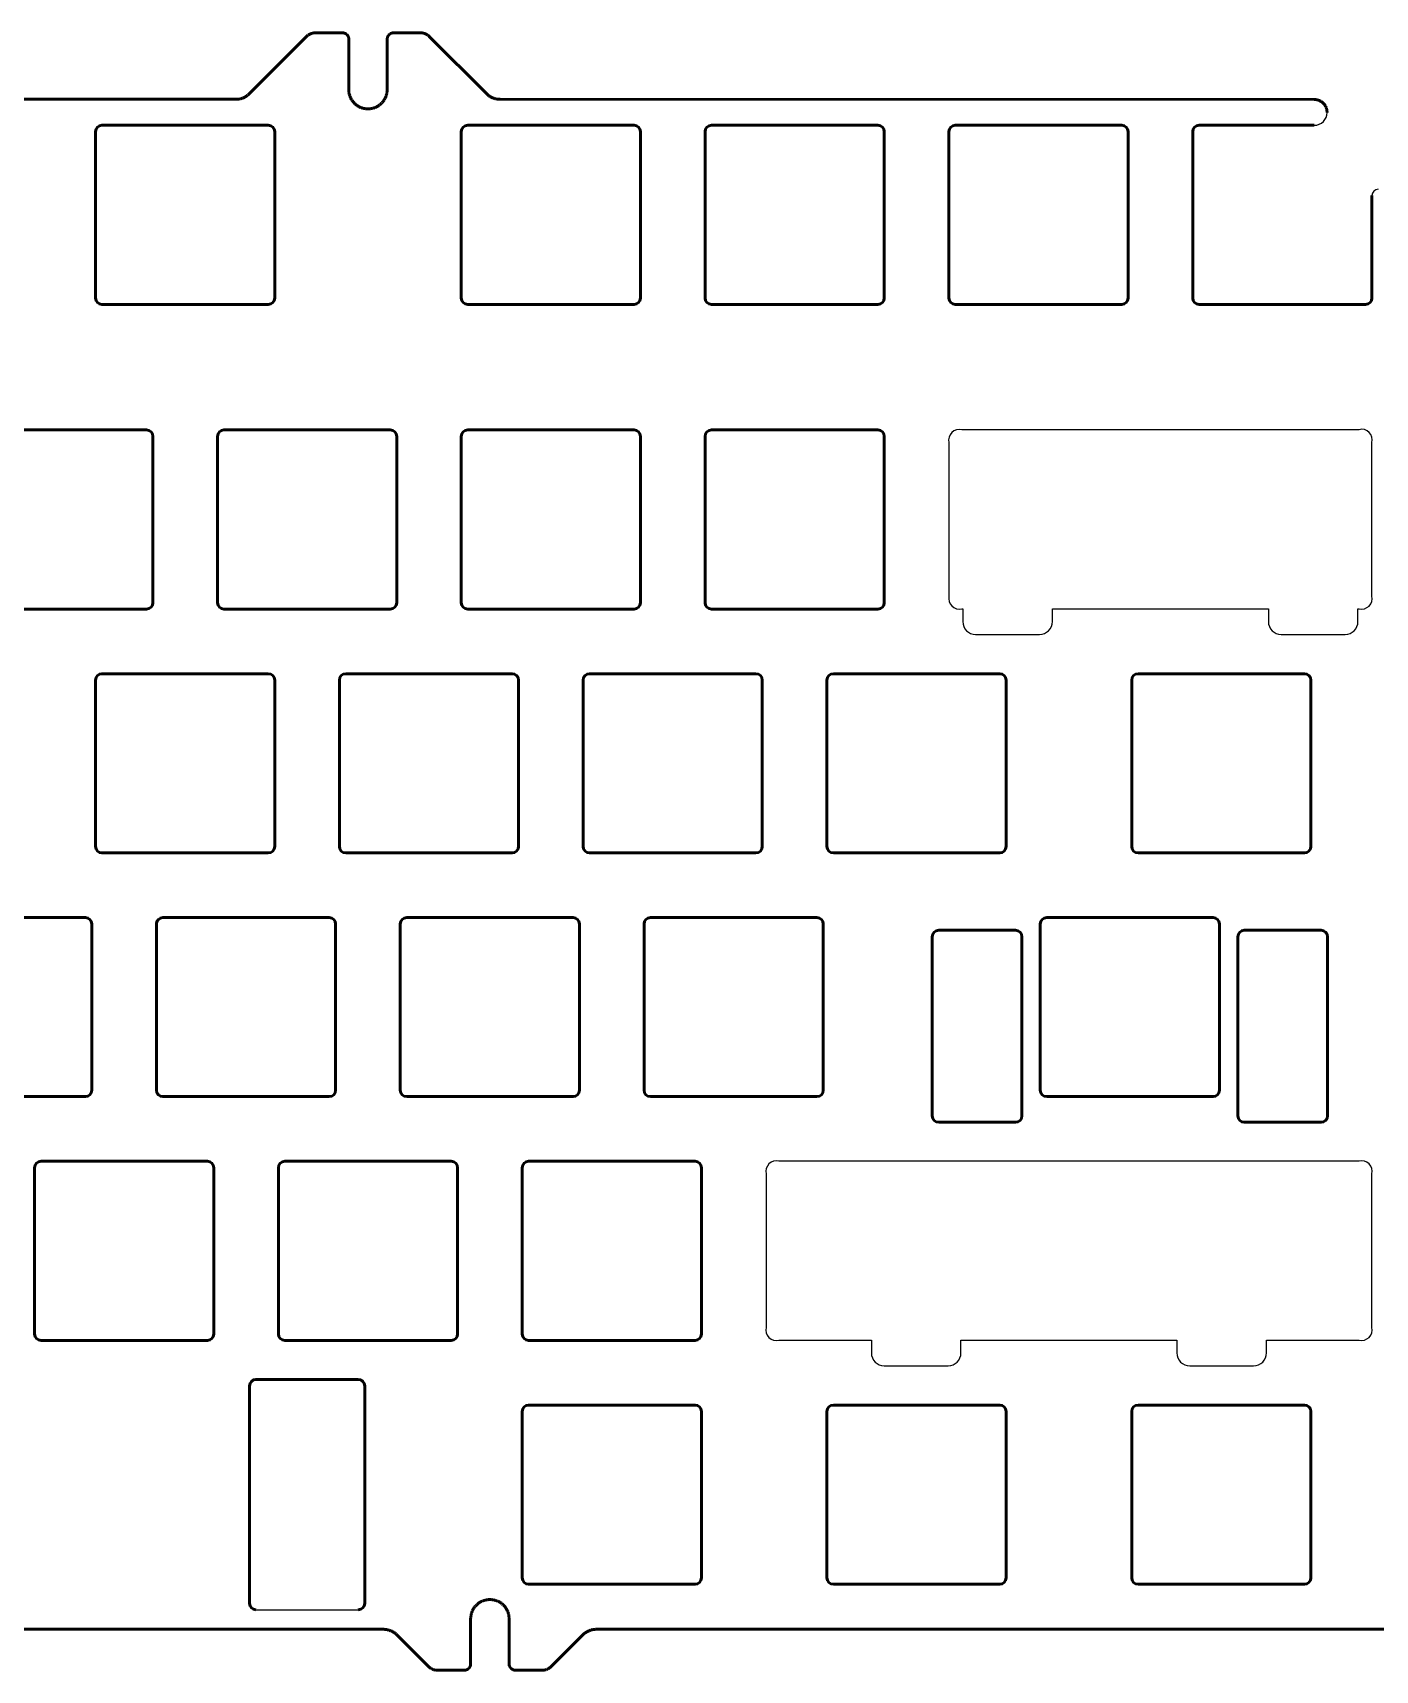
# Model space of a CAD drawing. Header units: millimetres. Extents: x 13 to 360, y 74 to 202.
# Drawn here: x 191.3 to 296.2, y 74.5 to 202.4 of the extents above; entities that cross this region are included whole.
import ezdxf

# ---------------------------------------------------------------- set-up
doc = ezdxf.new("R2010")
doc.units = ezdxf.units.MM
doc.header["$MEASUREMENT"] = 0
doc.layers.add('Visible', color=7, linetype='Continuous', lineweight=50)

msp = doc.modelspace()

# ---------------------------------------------------------------- linework, layer by layer
at = {"linetype": 'Continuous'}
for p, q in [((292.43, 196.22), (292.43, 196.22)), ((208.73, 79.21), (216.73, 79.21))]:
    msp.add_line(p, q, dxfattribs=at)
msp.add_lwpolyline([(269.96, 155.43, 0.414214), (270.96, 156.43), (270.96, 157.42), (270.96, 157.43), (287.84, 157.43), (287.84, 156.43, 0.414214), (288.84, 155.43), (293.84, 155.43, 0.414214), (294.84, 156.43), (294.84, 157.43), (294.93, 157.43, 0.554083), (295.93, 158.43), (295.93, 170.43, 0.583919), (294.93, 171.43), (263.88, 171.43, 0.554641), (262.88, 170.43), (262.88, 158.43, 0.550243), (263.88, 157.43), (263.96, 157.43), (263.96, 156.43, 0.414214), (264.96, 155.43)], format="xyb", close=True)
msp.add_lwpolyline([(280.69, 100.28), (280.69, 100.27), (280.69, 99.28, 0.414214), (281.69, 98.28), (286.69, 98.28, 0.414214), (287.69, 99.28), (287.69, 100.28), (294.93, 100.28, 0.554986), (295.93, 101.28), (295.93, 113.28, 0.554214), (294.93, 114.28), (249.59, 114.28, 0.539492), (248.59, 113.28), (248.59, 101.28, 0.555461), (249.59, 100.28), (256.82, 100.28), (256.82, 99.28, 0.414214), (257.82, 98.28), (262.82, 98.28, 0.414214), (263.82, 99.28), (263.82, 100.28), (280.69, 100.28)], format="xyb")
for centre, radius, start, end in [((291.43, 196.22), 1, 270, 0), ((296.43, 189.72), 0.5, 90, 180)]:
    msp.add_arc(centre, radius, start, end, dxfattribs=at)
at = {"layer": 'Visible', "extrusion": (-1e-16, -1, 0)}
for p, q in [((212.74, 202.2), (212.72, 202.18)), ((212.77, 202.23), (212.74, 202.2)), ((212.8, 202.25), (212.77, 202.23)), ((212.83, 202.27), (212.8, 202.25)), ((212.85, 202.29), (212.83, 202.27)), ((212.88, 202.3), (212.85, 202.29)), ((212.91, 202.32), (212.88, 202.3)), ((212.94, 202.34), (212.91, 202.32)), ((212.97, 202.35), (212.94, 202.34)), ((213, 202.37), (212.97, 202.35)), ((213.04, 202.38), (213, 202.37)), ((213.07, 202.39), (213.04, 202.38)), ((213.1, 202.4), (213.07, 202.39)), ((213.13, 202.41), (213.1, 202.4)), ((213.17, 202.42), (213.13, 202.41)), ((213.2, 202.43), (213.17, 202.42)), ((213.23, 202.44), (213.2, 202.43)), ((213.27, 202.44), (213.23, 202.44)), ((213.3, 202.44), (213.27, 202.44)), ((213.33, 202.45), (213.3, 202.44)), ((213.37, 202.45), (213.33, 202.45)), ((213.4, 202.45), (213.37, 202.45)), ((215.49, 202.45), (213.4, 202.45)), ((215.5, 202.45), (215.49, 202.45)), ((215.51, 202.45), (215.5, 202.45)), ((215.52, 202.45), (215.51, 202.45)), ((215.54, 202.45), (215.52, 202.45)), ((215.55, 202.45), (215.54, 202.45)), ((215.56, 202.44), (215.55, 202.45)), ((215.57, 202.44), (215.56, 202.44)), ((215.59, 202.44), (215.57, 202.44)), ((215.6, 202.44), (215.59, 202.44)), ((215.61, 202.43), (215.6, 202.44)), ((215.62, 202.43), (215.61, 202.43)), ((215.63, 202.43), (215.62, 202.43)), ((215.64, 202.42), (215.63, 202.43)), ((215.66, 202.42), (215.64, 202.42)), ((215.67, 202.42), (215.66, 202.42)), ((215.68, 202.41), (215.67, 202.42)), ((215.69, 202.41), (215.68, 202.41)), ((215.7, 202.4), (215.69, 202.41)), ((215.71, 202.4), (215.7, 202.4)), ((215.72, 202.39), (215.71, 202.4)), ((215.73, 202.38), (215.72, 202.39)), ((215.74, 202.38), (215.73, 202.38)), ((215.76, 202.37), (215.74, 202.38)), ((215.77, 202.37), (215.76, 202.37)), ((215.78, 202.36), (215.77, 202.37)), ((215.79, 202.35), (215.78, 202.36)), ((215.8, 202.34), (215.79, 202.35)), ((215.81, 202.34), (215.8, 202.34)), ((215.81, 202.33), (215.81, 202.34)), ((215.82, 202.32), (215.81, 202.33)), ((215.83, 202.31), (215.82, 202.32)), ((215.84, 202.3), (215.83, 202.31)), ((215.85, 202.29), (215.84, 202.3)), ((215.86, 202.29), (215.85, 202.29)), ((215.87, 202.28), (215.86, 202.29)), ((215.87, 202.27), (215.87, 202.28)), ((215.88, 202.26), (215.87, 202.27)), ((215.89, 202.25), (215.88, 202.26)), ((215.9, 202.24), (215.89, 202.25)), ((215.9, 202.23), (215.9, 202.24)), ((215.91, 202.22), (215.9, 202.23)), ((215.92, 202.21), (215.91, 202.22)), ((215.92, 202.2), (215.92, 202.21)), ((215.93, 202.19), (215.92, 202.2)), ((215.93, 202.17), (215.93, 202.19)), ((219.05, 202.19), (219.04, 202.17)), ((219.06, 202.21), (219.05, 202.2)), ((219.05, 202.2), (219.05, 202.19)), ((219.07, 202.22), (219.06, 202.21)), ((219.08, 202.24), (219.07, 202.23)), ((219.07, 202.23), (219.07, 202.22)), ((219.09, 202.25), (219.08, 202.24)), ((219.1, 202.27), (219.09, 202.26)), ((219.09, 202.26), (219.09, 202.25)), ((219.11, 202.28), (219.1, 202.27)), ((219.12, 202.29), (219.11, 202.28)), ((219.13, 202.29), (219.12, 202.29)), ((219.14, 202.31), (219.13, 202.3)), ((219.13, 202.3), (219.13, 202.29)), ((219.15, 202.32), (219.14, 202.31)), ((219.16, 202.33), (219.15, 202.32)), ((219.17, 202.34), (219.16, 202.33)), ((219.18, 202.34), (219.17, 202.34)), ((219.19, 202.35), (219.18, 202.34)), ((219.2, 202.36), (219.19, 202.35)), ((219.21, 202.37), (219.2, 202.36)), ((219.22, 202.37), (219.21, 202.37)), ((219.23, 202.38), (219.22, 202.37)), ((219.24, 202.38), (219.23, 202.38)), ((219.25, 202.39), (219.24, 202.38)), ((219.26, 202.4), (219.25, 202.39)), ((219.27, 202.4), (219.26, 202.4)), ((219.29, 202.41), (219.27, 202.4)), ((219.3, 202.41), (219.29, 202.41)), ((219.31, 202.42), (219.3, 202.41)), ((219.32, 202.42), (219.31, 202.42)), ((219.33, 202.42), (219.32, 202.42)), ((219.34, 202.43), (219.33, 202.42)), ((219.35, 202.43), (219.34, 202.43)), ((219.37, 202.43), (219.35, 202.43)), ((219.38, 202.44), (219.37, 202.43)), ((219.39, 202.44), (219.38, 202.44)), ((219.4, 202.44), (219.39, 202.44)), ((219.41, 202.44), (219.4, 202.44)), ((219.43, 202.45), (219.41, 202.44)), ((219.44, 202.45), (219.43, 202.45)), ((219.45, 202.45), (219.44, 202.45)), ((219.46, 202.45), (219.45, 202.45)), ((219.48, 202.45), (219.46, 202.45)), ((219.49, 202.45), (219.48, 202.45)), ((221.57, 202.45), (219.49, 202.45)), ((221.61, 202.45), (221.57, 202.45)), ((221.64, 202.45), (221.61, 202.45)), ((221.68, 202.44), (221.64, 202.45)), ((221.71, 202.44), (221.68, 202.44)), ((221.74, 202.44), (221.71, 202.44)), ((221.78, 202.43), (221.74, 202.44)), ((221.81, 202.42), (221.78, 202.43)), ((221.84, 202.41), (221.81, 202.42)), ((221.88, 202.4), (221.84, 202.41)), ((221.91, 202.39), (221.88, 202.4)), ((221.94, 202.38), (221.91, 202.39)), ((221.97, 202.37), (221.94, 202.38)), ((222, 202.35), (221.97, 202.37)), ((222.03, 202.34), (222, 202.35)), ((222.06, 202.32), (222.03, 202.34)), ((222.09, 202.3), (222.06, 202.32)), ((222.12, 202.29), (222.09, 202.3)), ((222.15, 202.27), (222.12, 202.29)), ((222.18, 202.25), (222.15, 202.27)), ((222.2, 202.23), (222.18, 202.25)), ((222.23, 202.2), (222.2, 202.23)), ((222.26, 202.18), (222.23, 202.2)), ((212.69, 202.16), (208.23, 197.69)), ((212.72, 202.18), (212.69, 202.16)), ((215.94, 202.16), (215.93, 202.17)), ((215.94, 202.15), (215.94, 202.16)), ((215.95, 202.14), (215.94, 202.15)), ((215.95, 202.13), (215.95, 202.14)), ((215.96, 202.12), (215.95, 202.13)), ((215.96, 202.11), (215.96, 202.12)), ((215.97, 202.09), (215.96, 202.11)), ((215.97, 202.08), (215.97, 202.09)), ((215.97, 202.07), (215.97, 202.08)), ((215.98, 202.06), (215.97, 202.07)), ((215.98, 202.05), (215.98, 202.06)), ((215.98, 202.04), (215.98, 202.05)), ((215.98, 202.02), (215.98, 202.04)), ((215.98, 202.01), (215.98, 202.02)), ((215.99, 202), (215.98, 202.01)), ((215.99, 201.99), (215.99, 202)), ((215.99, 201.97), (215.99, 201.99)), ((215.99, 201.96), (215.99, 201.97)), ((215.99, 201.95), (215.99, 201.96)), ((215.99, 198), (215.99, 201.95)), ((219, 202.04), (218.99, 202.02)), ((218.99, 202.02), (218.99, 202.01)), ((218.99, 202.01), (218.99, 202)), ((218.99, 202), (218.99, 201.99)), ((218.99, 201.99), (218.99, 201.97)), ((218.99, 201.97), (218.99, 201.96)), ((218.99, 201.96), (218.99, 201.95)), ((218.99, 201.95), (218.99, 198)), ((219.01, 202.08), (219, 202.07)), ((219, 202.07), (219, 202.06)), ((219, 202.06), (219, 202.05)), ((219, 202.05), (219, 202.04)), ((219.02, 202.12), (219.01, 202.11)), ((219.01, 202.11), (219.01, 202.09)), ((219.01, 202.09), (219.01, 202.08)), ((219.03, 202.14), (219.02, 202.13)), ((219.02, 202.13), (219.02, 202.12)), ((219.04, 202.16), (219.03, 202.15)), ((219.03, 202.15), (219.03, 202.14)), ((219.04, 202.17), (219.04, 202.16)), ((222.28, 202.16), (222.26, 202.18)), ((226.75, 197.69), (222.28, 202.16)), ((207.17, 197.25), (142.08, 197.25)), ((207.22, 197.25), (207.17, 197.25)), ((207.27, 197.25), (207.22, 197.25)), ((207.32, 197.26), (207.27, 197.25)), ((207.37, 197.26), (207.32, 197.26)), ((207.42, 197.27), (207.37, 197.26)), ((207.47, 197.28), (207.42, 197.27)), ((207.52, 197.29), (207.47, 197.28)), ((207.57, 197.31), (207.52, 197.29)), ((207.62, 197.32), (207.57, 197.31)), ((207.67, 197.34), (207.62, 197.32)), ((207.72, 197.35), (207.67, 197.34)), ((207.76, 197.37), (207.72, 197.35)), ((207.81, 197.4), (207.76, 197.37)), ((207.86, 197.42), (207.81, 197.4)), ((207.9, 197.44), (207.86, 197.42)), ((207.95, 197.47), (207.9, 197.44)), ((207.99, 197.5), (207.95, 197.47)), ((208.03, 197.52), (207.99, 197.5)), ((208.07, 197.55), (208.03, 197.52)), ((208.11, 197.59), (208.07, 197.55)), ((208.15, 197.62), (208.11, 197.59)), ((208.19, 197.65), (208.15, 197.62)), ((208.23, 197.69), (208.19, 197.65)), ((215.99, 197.95), (215.99, 198)), ((215.99, 197.9), (215.99, 197.95)), ((216, 197.84), (215.99, 197.9)), ((216, 197.79), (216, 197.84)), ((216.01, 197.74), (216, 197.79)), ((216.02, 197.69), (216.01, 197.74)), ((216.03, 197.64), (216.02, 197.69)), ((216.04, 197.59), (216.03, 197.64)), ((216.06, 197.54), (216.04, 197.59)), ((216.08, 197.49), (216.06, 197.54)), ((216.09, 197.44), (216.08, 197.49)), ((216.11, 197.4), (216.09, 197.44)), ((216.14, 197.35), (216.11, 197.4)), ((216.16, 197.3), (216.14, 197.35)), ((216.18, 197.26), (216.16, 197.3)), ((216.21, 197.21), (216.18, 197.26)), ((216.24, 197.17), (216.21, 197.21)), ((216.27, 197.13), (216.24, 197.17)), ((216.3, 197.08), (216.27, 197.13)), ((216.33, 197.04), (216.3, 197.08)), ((218.68, 197.08), (218.64, 197.04)), ((218.71, 197.13), (218.68, 197.08)), ((218.74, 197.17), (218.71, 197.13)), ((218.76, 197.21), (218.74, 197.17)), ((218.79, 197.26), (218.76, 197.21)), ((218.82, 197.3), (218.79, 197.26)), ((218.84, 197.35), (218.82, 197.3)), ((218.86, 197.4), (218.84, 197.35)), ((218.88, 197.44), (218.86, 197.4)), ((218.9, 197.49), (218.88, 197.44)), ((218.92, 197.54), (218.9, 197.49)), ((218.93, 197.59), (218.92, 197.54)), ((218.94, 197.64), (218.93, 197.59)), ((218.96, 197.69), (218.94, 197.64)), ((218.97, 197.74), (218.96, 197.69)), ((218.98, 197.84), (218.97, 197.79)), ((218.97, 197.79), (218.97, 197.74)), ((218.99, 197.95), (218.98, 197.9)), ((218.98, 197.9), (218.98, 197.84)), ((218.99, 198), (218.99, 197.95)), ((226.79, 197.65), (226.75, 197.69)), ((226.82, 197.62), (226.79, 197.65)), ((226.86, 197.59), (226.82, 197.62)), ((226.9, 197.55), (226.86, 197.59)), ((226.94, 197.52), (226.9, 197.55)), ((226.99, 197.5), (226.94, 197.52)), ((227.03, 197.47), (226.99, 197.5)), ((227.07, 197.44), (227.03, 197.47)), ((227.12, 197.42), (227.07, 197.44)), ((227.16, 197.4), (227.12, 197.42)), ((227.21, 197.37), (227.16, 197.4)), ((227.26, 197.35), (227.21, 197.37)), ((227.31, 197.34), (227.26, 197.35)), ((227.36, 197.32), (227.31, 197.34)), ((227.4, 197.31), (227.36, 197.32)), ((227.45, 197.29), (227.4, 197.31)), ((227.5, 197.28), (227.45, 197.29)), ((227.55, 197.27), (227.5, 197.28)), ((227.6, 197.26), (227.55, 197.27)), ((227.66, 197.26), (227.6, 197.26)), ((227.71, 197.25), (227.66, 197.26)), ((227.76, 197.25), (227.71, 197.25)), ((227.81, 197.25), (227.76, 197.25)), ((291.43, 197.24), (227.81, 197.25)), ((291.46, 197.24), (291.43, 197.24)), ((291.5, 197.23), (291.46, 197.24)), ((291.53, 197.23), (291.5, 197.23)), ((291.57, 197.23), (291.53, 197.23)), ((291.6, 197.22), (291.57, 197.23)), ((291.64, 197.21), (291.6, 197.22)), ((291.67, 197.2), (291.64, 197.21)), ((291.71, 197.19), (291.67, 197.2)), ((291.74, 197.18), (291.71, 197.19)), ((291.77, 197.17), (291.74, 197.18)), ((291.8, 197.16), (291.77, 197.17)), ((291.84, 197.15), (291.8, 197.16)), ((291.87, 197.13), (291.84, 197.15)), ((291.9, 197.11), (291.87, 197.13)), ((291.93, 197.1), (291.9, 197.11)), ((291.96, 197.08), (291.93, 197.1)), ((291.99, 197.06), (291.96, 197.08)), ((216.37, 197), (216.33, 197.04)), ((216.4, 196.97), (216.37, 197)), ((216.44, 196.93), (216.4, 196.97)), ((216.47, 196.89), (216.44, 196.93)), ((216.51, 196.86), (216.47, 196.89)), ((216.55, 196.83), (216.51, 196.86)), ((216.59, 196.8), (216.55, 196.83)), ((216.64, 196.77), (216.59, 196.8)), ((216.68, 196.74), (216.64, 196.77)), ((216.72, 196.71), (216.68, 196.74)), ((216.77, 196.68), (216.72, 196.71)), ((216.81, 196.66), (216.77, 196.68)), ((216.86, 196.64), (216.81, 196.66)), ((216.91, 196.62), (216.86, 196.64)), ((216.96, 196.6), (216.91, 196.62)), ((217, 196.58), (216.96, 196.6)), ((217.05, 196.56), (217, 196.58)), ((217.1, 196.55), (217.05, 196.56)), ((217.15, 196.54), (217.1, 196.55)), ((217.2, 196.53), (217.15, 196.54)), ((217.26, 196.52), (217.2, 196.53)), ((217.31, 196.51), (217.26, 196.52)), ((217.36, 196.51), (217.31, 196.51)), ((217.41, 196.5), (217.36, 196.51)), ((217.46, 196.5), (217.41, 196.5)), ((217.51, 196.5), (217.46, 196.5)), ((217.57, 196.5), (217.51, 196.5)), ((217.62, 196.51), (217.57, 196.5)), ((217.67, 196.51), (217.62, 196.51)), ((217.72, 196.52), (217.67, 196.51)), ((217.77, 196.53), (217.72, 196.52)), ((217.82, 196.54), (217.77, 196.53)), ((217.87, 196.55), (217.82, 196.54)), ((217.92, 196.56), (217.87, 196.55)), ((217.97, 196.58), (217.92, 196.56)), ((218.02, 196.6), (217.97, 196.58)), ((218.07, 196.62), (218.02, 196.6)), ((218.12, 196.64), (218.07, 196.62)), ((218.16, 196.66), (218.12, 196.64)), ((218.21, 196.68), (218.16, 196.66)), ((218.25, 196.71), (218.21, 196.68)), ((218.3, 196.74), (218.25, 196.71)), ((218.34, 196.77), (218.3, 196.74)), ((218.38, 196.8), (218.34, 196.77)), ((218.42, 196.83), (218.38, 196.8)), ((218.46, 196.86), (218.42, 196.83)), ((218.5, 196.89), (218.46, 196.86)), ((218.54, 196.93), (218.5, 196.89)), ((218.58, 196.97), (218.54, 196.93)), ((218.61, 197), (218.58, 196.97)), ((218.64, 197.04), (218.61, 197)), ((292.02, 197.04), (291.99, 197.06)), ((292.05, 197.02), (292.02, 197.04)), ((292.07, 197), (292.05, 197.02)), ((292.1, 196.97), (292.07, 197)), ((292.12, 196.95), (292.1, 196.97)), ((292.15, 196.92), (292.12, 196.95)), ((292.17, 196.9), (292.15, 196.92)), ((292.2, 196.87), (292.17, 196.9)), ((292.22, 196.84), (292.2, 196.87)), ((292.24, 196.82), (292.22, 196.84)), ((292.26, 196.79), (292.24, 196.82)), ((292.28, 196.76), (292.26, 196.79)), ((292.3, 196.73), (292.28, 196.76)), ((292.31, 196.7), (292.3, 196.73)), ((292.33, 196.67), (292.31, 196.7)), ((292.34, 196.63), (292.33, 196.67)), ((292.36, 196.6), (292.34, 196.63)), ((292.37, 196.57), (292.36, 196.6)), ((292.38, 196.54), (292.37, 196.57)), ((292.39, 196.5), (292.38, 196.54)), ((292.4, 196.47), (292.39, 196.5)), ((292.41, 196.43), (292.4, 196.47)), ((292.41, 196.4), (292.41, 196.43)), ((292.42, 196.36), (292.41, 196.4)), ((292.42, 196.33), (292.42, 196.36)), ((292.43, 196.29), (292.42, 196.33)), ((292.43, 196.26), (292.43, 196.29)), ((292.43, 196.22), (292.43, 196.26)), ((196.2, 181.72), (196.2, 194.72)), ((196.7, 195.22), (209.7, 195.22)), ((210.2, 194.72), (210.2, 181.72)), ((224.78, 181.72), (224.78, 194.72)), ((225.28, 195.22), (238.28, 195.22)), ((238.78, 194.72), (238.78, 181.72)), ((243.83, 181.72), (243.83, 194.72)), ((244.33, 195.22), (257.33, 195.22)), ((257.83, 194.72), (257.83, 181.72)), ((262.88, 181.72), (262.88, 194.72)), ((263.38, 195.22), (276.38, 195.22)), ((276.88, 194.72), (276.88, 181.72)), ((281.93, 181.72), (281.93, 194.72)), ((282.43, 195.22), (291.43, 195.22)), ((295.93, 189.72), (295.93, 181.72)), ((209.7, 181.22), (196.7, 181.22)), ((238.28, 181.22), (225.28, 181.22)), ((257.33, 181.22), (244.33, 181.22)), ((276.38, 181.22), (263.38, 181.22)), ((295.43, 181.22), (282.43, 181.22)), ((187.18, 171.41), (200.18, 171.41)), ((200.68, 170.91), (200.68, 157.91)), ((205.73, 157.91), (205.73, 170.91)), ((206.23, 171.41), (219.23, 171.41)), ((219.73, 170.91), (219.73, 157.91)), ((224.78, 157.91), (224.78, 170.91)), ((225.28, 171.41), (238.28, 171.41)), ((238.78, 170.91), (238.78, 157.91)), ((243.83, 157.91), (243.83, 170.91)), ((244.33, 171.41), (257.33, 171.41)), ((257.83, 170.91), (257.83, 157.91)), ((200.18, 157.41), (187.18, 157.41)), ((219.23, 157.41), (206.23, 157.41)), ((238.28, 157.41), (225.28, 157.41)), ((257.33, 157.41), (244.33, 157.41)), ((196.7, 152.36), (209.7, 152.36)), ((215.75, 152.36), (228.75, 152.36)), ((234.8, 152.36), (247.8, 152.36)), ((253.85, 152.36), (266.85, 152.36)), ((277.66, 152.36), (290.66, 152.36)), ((196.2, 138.86), (196.2, 151.86)), ((210.2, 151.86), (210.2, 138.86)), ((215.25, 138.86), (215.25, 151.86)), ((229.25, 151.86), (229.25, 138.86)), ((234.3, 138.86), (234.3, 151.86)), ((248.3, 151.86), (248.3, 138.86)), ((253.35, 138.86), (253.35, 151.86)), ((267.35, 151.86), (267.35, 138.86)), ((277.16, 138.86), (277.16, 151.86)), ((291.16, 151.86), (291.16, 138.86)), ((209.7, 138.36), (196.7, 138.36)), ((228.75, 138.36), (215.75, 138.36)), ((247.8, 138.36), (234.8, 138.36)), ((266.85, 138.36), (253.85, 138.36)), ((290.66, 138.36), (277.66, 138.36)), ((182.41, 133.31), (195.41, 133.31)), ((201.46, 133.31), (214.46, 133.31)), ((220.51, 133.31), (233.51, 133.31)), ((239.56, 133.31), (252.56, 133.31)), ((270.52, 133.31), (283.52, 133.31)), ((195.91, 132.81), (195.91, 119.81)), ((200.96, 119.81), (200.96, 132.81)), ((214.96, 132.81), (214.96, 119.81)), ((220.01, 119.81), (220.01, 132.81)), ((234.01, 132.81), (234.01, 119.81)), ((239.06, 119.81), (239.06, 132.81)), ((253.06, 132.81), (253.06, 119.81)), ((261.58, 117.81), (261.58, 131.81)), ((262.08, 132.31), (268.08, 132.31)), ((268.58, 131.81), (268.58, 117.81)), ((270.02, 119.81), (270.02, 132.81)), ((284.02, 132.81), (284.02, 119.81)), ((285.46, 117.81), (285.46, 131.81)), ((285.96, 132.31), (291.96, 132.31)), ((292.46, 131.81), (292.46, 117.81)), ((195.41, 119.31), (182.41, 119.31)), ((214.46, 119.31), (201.46, 119.31)), ((233.51, 119.31), (220.51, 119.31)), ((252.56, 119.31), (239.56, 119.31)), ((283.52, 119.31), (270.52, 119.31)), ((268.08, 117.31), (262.08, 117.31)), ((291.96, 117.31), (285.96, 117.31)), ((191.94, 114.26), (204.94, 114.26)), ((210.99, 114.26), (223.99, 114.26)), ((230.04, 114.26), (243.04, 114.26)), ((191.44, 100.76), (191.44, 113.76)), ((205.44, 113.76), (205.44, 100.76)), ((210.49, 100.76), (210.49, 113.76)), ((224.49, 113.76), (224.49, 100.76)), ((229.54, 100.76), (229.54, 113.76)), ((243.54, 113.76), (243.54, 100.76)), ((204.94, 100.26), (191.94, 100.26)), ((223.99, 100.26), (210.99, 100.26)), ((243.04, 100.26), (230.04, 100.26)), ((208.23, 79.71), (208.23, 96.71)), ((208.73, 97.21), (216.73, 97.21)), ((217.23, 96.71), (217.23, 79.71)), ((229.54, 81.71), (229.54, 94.71)), ((230.04, 95.21), (243.04, 95.21)), ((243.54, 94.71), (243.54, 81.71)), ((253.35, 81.71), (253.35, 94.71)), ((253.85, 95.21), (266.85, 95.21)), ((267.35, 94.71), (267.35, 81.71)), ((277.16, 81.71), (277.16, 94.71)), ((277.66, 95.21), (290.66, 95.21)), ((291.16, 94.71), (291.16, 81.71)), ((243.04, 81.21), (230.04, 81.21)), ((266.85, 81.21), (253.85, 81.21)), ((290.66, 81.21), (277.66, 81.21)), ((225.74, 79.3), (225.76, 79.34)), ((225.76, 79.34), (225.79, 79.39)), ((225.79, 79.39), (225.82, 79.43)), ((225.82, 79.43), (225.86, 79.47)), ((225.86, 79.47), (225.89, 79.51)), ((225.89, 79.51), (225.93, 79.55)), ((225.93, 79.55), (225.96, 79.58)), ((225.96, 79.58), (226, 79.62)), ((226, 79.62), (226.04, 79.65)), ((226.04, 79.65), (226.08, 79.68)), ((226.08, 79.68), (226.12, 79.72)), ((226.12, 79.72), (226.16, 79.75)), ((226.16, 79.75), (226.2, 79.78)), ((226.2, 79.78), (226.25, 79.8)), ((226.25, 79.8), (226.29, 79.83)), ((226.29, 79.83), (226.34, 79.85)), ((226.34, 79.85), (226.39, 79.87)), ((226.39, 79.87), (226.43, 79.9)), ((226.43, 79.9), (226.48, 79.91)), ((226.48, 79.91), (226.53, 79.93)), ((226.53, 79.93), (226.58, 79.95)), ((226.58, 79.95), (226.63, 79.96)), ((226.63, 79.96), (226.68, 79.97)), ((226.68, 79.97), (226.73, 79.99)), ((226.73, 79.99), (226.78, 79.99)), ((226.78, 79.99), (226.83, 80)), ((226.83, 80), (226.88, 80.01)), ((226.88, 80.01), (226.94, 80.01)), ((226.94, 80.01), (226.99, 80.01)), ((226.99, 80.01), (227.04, 80.01)), ((227.04, 80.01), (227.09, 80.01)), ((227.09, 80.01), (227.14, 80.01)), ((227.14, 80.01), (227.19, 80)), ((227.19, 80), (227.25, 79.99)), ((227.25, 79.99), (227.3, 79.99)), ((227.3, 79.99), (227.35, 79.97)), ((227.35, 79.97), (227.4, 79.96)), ((227.4, 79.96), (227.45, 79.95)), ((227.45, 79.95), (227.5, 79.93)), ((227.5, 79.93), (227.54, 79.91)), ((227.54, 79.91), (227.59, 79.9)), ((227.59, 79.9), (227.64, 79.87)), ((227.64, 79.87), (227.69, 79.85)), ((227.69, 79.85), (227.73, 79.83)), ((227.73, 79.83), (227.78, 79.8)), ((227.78, 79.8), (227.82, 79.78)), ((227.82, 79.78), (227.87, 79.75)), ((227.87, 79.75), (227.91, 79.72)), ((227.91, 79.72), (227.95, 79.68)), ((227.95, 79.68), (227.99, 79.65)), ((227.99, 79.65), (228.03, 79.62)), ((228.03, 79.62), (228.06, 79.58)), ((228.06, 79.58), (228.1, 79.55)), ((228.1, 79.55), (228.14, 79.51)), ((228.14, 79.51), (228.17, 79.47)), ((228.17, 79.47), (228.2, 79.43)), ((228.2, 79.43), (228.23, 79.39)), ((228.23, 79.39), (228.26, 79.34)), ((228.26, 79.34), (228.29, 79.3)), ((225.51, 78.56), (225.52, 78.62)), ((225.51, 78.51), (225.51, 78.56)), ((225.51, 74.99), (225.51, 78.51)), ((225.52, 78.67), (225.53, 78.72)), ((225.52, 78.62), (225.52, 78.67)), ((225.53, 78.72), (225.54, 78.77)), ((225.54, 78.82), (225.56, 78.87)), ((225.54, 78.77), (225.54, 78.82)), ((225.56, 78.87), (225.57, 78.92)), ((225.57, 78.92), (225.58, 78.97)), ((225.58, 78.97), (225.6, 79.02)), ((225.6, 79.02), (225.62, 79.07)), ((225.62, 79.07), (225.64, 79.12)), ((225.64, 79.12), (225.66, 79.16)), ((225.66, 79.16), (225.68, 79.21)), ((225.68, 79.21), (225.71, 79.25)), ((225.71, 79.25), (225.74, 79.3)), ((228.29, 79.3), (228.32, 79.25)), ((228.32, 79.25), (228.34, 79.21)), ((228.34, 79.21), (228.36, 79.16)), ((228.36, 79.16), (228.39, 79.12)), ((228.39, 79.12), (228.41, 79.07)), ((228.41, 79.07), (228.42, 79.02)), ((228.42, 79.02), (228.44, 78.97)), ((228.44, 78.97), (228.46, 78.92)), ((228.46, 78.92), (228.47, 78.87)), ((228.47, 78.87), (228.48, 78.82)), ((228.48, 78.82), (228.49, 78.77)), ((228.49, 78.77), (228.5, 78.72)), ((228.5, 78.72), (228.5, 78.67)), ((228.5, 78.67), (228.51, 78.62)), ((228.51, 78.62), (228.51, 78.56)), ((228.51, 78.56), (228.51, 78.51)), ((228.51, 78.51), (228.51, 74.99)), ((68.65, 77.69), (218.69, 77.69)), ((218.69, 77.69), (218.74, 77.69)), ((218.74, 77.69), (218.79, 77.68)), ((218.79, 77.68), (218.84, 77.68)), ((218.84, 77.68), (218.9, 77.67)), ((218.9, 77.67), (218.95, 77.67)), ((218.95, 77.67), (219, 77.66)), ((219, 77.66), (219.05, 77.64)), ((219.05, 77.64), (219.1, 77.63)), ((219.1, 77.63), (219.15, 77.62)), ((219.15, 77.62), (219.19, 77.6)), ((219.19, 77.6), (219.24, 77.58)), ((219.24, 77.58), (219.29, 77.56)), ((219.29, 77.56), (219.34, 77.54)), ((219.34, 77.54), (219.38, 77.52)), ((219.38, 77.52), (219.43, 77.49)), ((219.43, 77.49), (219.47, 77.47)), ((219.47, 77.47), (219.51, 77.44)), ((219.51, 77.44), (219.56, 77.41)), ((219.56, 77.41), (219.6, 77.38)), ((219.6, 77.38), (219.64, 77.35)), ((219.64, 77.35), (219.68, 77.32)), ((219.68, 77.32), (219.72, 77.28)), ((219.72, 77.28), (219.75, 77.25)), ((219.75, 77.25), (222.22, 74.78)), ((231.81, 74.78), (234.27, 77.25)), ((234.27, 77.25), (234.31, 77.28)), ((234.31, 77.28), (234.35, 77.32)), ((234.35, 77.32), (234.39, 77.35)), ((234.39, 77.35), (234.43, 77.38)), ((234.43, 77.38), (234.47, 77.41)), ((234.47, 77.41), (234.51, 77.44)), ((234.51, 77.44), (234.55, 77.47)), ((234.55, 77.47), (234.6, 77.49)), ((234.6, 77.49), (234.64, 77.52)), ((234.64, 77.52), (234.69, 77.54)), ((234.69, 77.54), (234.74, 77.56)), ((234.74, 77.56), (234.78, 77.58)), ((234.78, 77.58), (234.83, 77.6)), ((234.83, 77.6), (234.88, 77.62)), ((234.88, 77.62), (234.93, 77.63)), ((234.93, 77.63), (234.98, 77.64)), ((234.98, 77.64), (235.03, 77.66)), ((235.03, 77.66), (235.08, 77.67)), ((235.08, 77.67), (235.13, 77.67)), ((235.13, 77.67), (235.18, 77.68)), ((235.18, 77.68), (235.23, 77.68)), ((235.23, 77.68), (235.28, 77.69)), ((235.28, 77.69), (235.33, 77.69)), ((235.33, 77.69), (313.94, 77.69)), ((222.22, 74.78), (222.24, 74.76)), ((222.24, 74.76), (222.27, 74.73)), ((222.27, 74.73), (222.3, 74.71)), ((222.3, 74.71), (222.32, 74.69)), ((222.32, 74.69), (222.35, 74.67)), ((222.35, 74.67), (222.38, 74.65)), ((222.38, 74.65), (222.41, 74.63)), ((222.41, 74.63), (222.44, 74.62)), ((222.44, 74.62), (222.47, 74.6)), ((222.47, 74.6), (222.5, 74.58)), ((222.5, 74.58), (222.53, 74.57)), ((222.53, 74.57), (222.56, 74.56)), ((222.56, 74.56), (222.59, 74.54)), ((222.59, 74.54), (222.62, 74.53)), ((222.62, 74.53), (222.66, 74.52)), ((222.66, 74.52), (222.69, 74.52)), ((222.69, 74.52), (222.72, 74.51)), ((222.72, 74.51), (222.76, 74.5)), ((222.76, 74.5), (222.79, 74.5)), ((222.79, 74.5), (222.82, 74.49)), ((222.82, 74.49), (222.86, 74.49)), ((222.86, 74.49), (222.89, 74.49)), ((222.89, 74.49), (222.93, 74.49)), ((222.93, 74.49), (225.01, 74.49)), ((225.01, 74.49), (225.03, 74.49)), ((225.03, 74.49), (225.04, 74.49)), ((225.04, 74.49), (225.05, 74.49)), ((225.05, 74.49), (225.06, 74.49)), ((225.06, 74.49), (225.07, 74.49)), ((225.07, 74.49), (225.09, 74.49)), ((225.09, 74.49), (225.1, 74.49)), ((225.1, 74.49), (225.11, 74.5)), ((225.11, 74.5), (225.12, 74.5)), ((225.12, 74.5), (225.13, 74.5)), ((225.13, 74.5), (225.15, 74.51)), ((225.15, 74.51), (225.16, 74.51)), ((225.16, 74.51), (225.17, 74.51)), ((225.17, 74.51), (225.18, 74.52)), ((225.18, 74.52), (225.19, 74.52)), ((225.19, 74.52), (225.2, 74.53)), ((225.2, 74.53), (225.22, 74.53)), ((225.22, 74.53), (225.23, 74.54)), ((225.23, 74.54), (225.24, 74.54)), ((225.24, 74.54), (225.25, 74.55)), ((225.25, 74.55), (225.26, 74.55)), ((225.26, 74.55), (225.27, 74.56)), ((225.27, 74.56), (225.28, 74.57)), ((225.28, 74.57), (225.29, 74.57)), ((225.29, 74.57), (225.3, 74.58)), ((225.3, 74.58), (225.31, 74.59)), ((225.31, 74.59), (225.32, 74.59)), ((225.32, 74.59), (225.33, 74.6)), ((225.33, 74.6), (225.34, 74.61)), ((225.34, 74.61), (225.35, 74.62)), ((225.35, 74.62), (225.36, 74.63)), ((225.36, 74.63), (225.37, 74.63)), ((225.37, 74.63), (225.38, 74.64)), ((225.38, 74.65), (225.39, 74.66)), ((225.38, 74.64), (225.38, 74.65)), ((225.39, 74.66), (225.4, 74.67)), ((225.4, 74.67), (225.41, 74.68)), ((225.41, 74.69), (225.42, 74.7)), ((225.41, 74.68), (225.41, 74.69)), ((225.42, 74.7), (225.43, 74.71)), ((225.43, 74.71), (225.44, 74.72)), ((225.44, 74.73), (225.45, 74.74)), ((225.44, 74.72), (225.44, 74.73)), ((225.45, 74.75), (225.46, 74.76)), ((225.45, 74.74), (225.45, 74.75)), ((225.46, 74.77), (225.47, 74.78)), ((225.46, 74.76), (225.46, 74.77)), ((225.47, 74.8), (225.48, 74.81)), ((225.47, 74.78), (225.47, 74.8)), ((225.48, 74.82), (225.49, 74.83)), ((225.48, 74.81), (225.48, 74.82)), ((225.49, 74.85), (225.5, 74.87)), ((225.49, 74.84), (225.49, 74.85)), ((225.49, 74.83), (225.49, 74.84)), ((225.5, 74.89), (225.51, 74.9)), ((225.5, 74.88), (225.5, 74.89)), ((225.5, 74.87), (225.5, 74.88)), ((225.51, 74.97), (225.51, 74.99)), ((225.51, 74.96), (225.51, 74.97)), ((225.51, 74.95), (225.51, 74.96)), ((225.51, 74.94), (225.51, 74.95)), ((225.51, 74.93), (225.51, 74.94)), ((225.51, 74.91), (225.51, 74.93)), ((225.51, 74.9), (225.51, 74.91)), ((228.51, 74.99), (228.51, 74.97)), ((228.51, 74.97), (228.51, 74.96)), ((228.51, 74.96), (228.51, 74.95)), ((228.51, 74.95), (228.52, 74.94)), ((228.52, 74.94), (228.52, 74.93)), ((228.52, 74.93), (228.52, 74.91)), ((228.52, 74.91), (228.52, 74.9)), ((228.52, 74.9), (228.52, 74.89)), ((228.52, 74.89), (228.53, 74.88)), ((228.53, 74.88), (228.53, 74.87)), ((228.53, 74.87), (228.53, 74.85)), ((228.53, 74.85), (228.53, 74.84)), ((228.53, 74.84), (228.54, 74.83)), ((228.54, 74.83), (228.54, 74.82)), ((228.54, 74.82), (228.55, 74.81)), ((228.55, 74.81), (228.55, 74.8)), ((228.55, 74.8), (228.56, 74.78)), ((228.56, 74.78), (228.56, 74.77)), ((228.56, 74.77), (228.57, 74.76)), ((228.57, 74.76), (228.57, 74.75)), ((228.57, 74.75), (228.58, 74.74)), ((228.58, 74.74), (228.58, 74.73)), ((228.58, 74.73), (228.59, 74.72)), ((228.59, 74.72), (228.6, 74.71)), ((228.6, 74.71), (228.6, 74.7)), ((228.6, 74.7), (228.61, 74.69)), ((228.61, 74.69), (228.62, 74.68)), ((228.62, 74.68), (228.63, 74.67)), ((228.63, 74.67), (228.63, 74.66)), ((228.63, 74.66), (228.64, 74.65)), ((228.64, 74.65), (228.65, 74.64)), ((228.65, 74.64), (228.66, 74.63)), ((228.66, 74.63), (228.67, 74.63)), ((228.67, 74.63), (228.68, 74.62)), ((228.68, 74.62), (228.69, 74.61)), ((228.69, 74.61), (228.7, 74.6)), ((228.7, 74.6), (228.71, 74.59)), ((228.71, 74.59), (228.72, 74.59)), ((228.72, 74.59), (228.73, 74.58)), ((228.73, 74.58), (228.74, 74.57)), ((228.74, 74.57), (228.75, 74.57)), ((228.75, 74.57), (228.76, 74.56)), ((228.76, 74.56), (228.77, 74.55)), ((228.77, 74.55), (228.78, 74.55)), ((228.78, 74.55), (228.79, 74.54)), ((228.79, 74.54), (228.8, 74.54)), ((228.8, 74.54), (228.81, 74.53)), ((228.81, 74.53), (228.82, 74.53)), ((228.82, 74.53), (228.83, 74.52)), ((228.83, 74.52), (228.84, 74.52)), ((228.84, 74.52), (228.86, 74.51)), ((228.86, 74.51), (228.87, 74.51)), ((228.87, 74.51), (228.88, 74.51)), ((228.88, 74.51), (228.89, 74.5)), ((228.89, 74.5), (228.9, 74.5)), ((228.9, 74.5), (228.92, 74.5)), ((228.92, 74.5), (228.93, 74.49)), ((228.93, 74.49), (228.94, 74.49)), ((228.94, 74.49), (228.95, 74.49)), ((228.95, 74.49), (228.96, 74.49)), ((228.96, 74.49), (228.98, 74.49)), ((228.98, 74.49), (228.99, 74.49)), ((228.99, 74.49), (229, 74.49)), ((229, 74.49), (229.01, 74.49)), ((229.01, 74.49), (231.1, 74.49)), ((231.1, 74.49), (231.13, 74.49)), ((231.13, 74.49), (231.17, 74.49)), ((231.17, 74.49), (231.2, 74.49)), ((231.2, 74.49), (231.23, 74.5)), ((231.23, 74.5), (231.27, 74.5)), ((231.27, 74.5), (231.3, 74.51)), ((231.3, 74.51), (231.34, 74.52)), ((231.34, 74.52), (231.37, 74.52)), ((231.37, 74.52), (231.4, 74.53)), ((231.4, 74.53), (231.43, 74.54)), ((231.43, 74.54), (231.47, 74.56)), ((231.47, 74.56), (231.5, 74.57)), ((231.5, 74.57), (231.53, 74.58)), ((231.53, 74.58), (231.56, 74.6)), ((231.56, 74.6), (231.59, 74.62)), ((231.59, 74.62), (231.62, 74.63)), ((231.62, 74.63), (231.65, 74.65)), ((231.65, 74.65), (231.68, 74.67)), ((231.68, 74.67), (231.7, 74.69)), ((231.7, 74.69), (231.73, 74.71)), ((231.73, 74.71), (231.76, 74.73)), ((231.76, 74.73), (231.78, 74.76)), ((231.78, 74.76), (231.81, 74.78))]:
    msp.add_line(p, q, dxfattribs=at)
at = {"layer": 'Visible', "extrusion": (0, 0, -1)}
for centre, start, end in [((-196.7, 194.72), 0, 90), ((-209.7, 194.72), 90, 180), ((-225.28, 194.72), 0, 90), ((-238.28, 194.72), 90, 180), ((-244.33, 194.72), 0, 90), ((-257.33, 194.72), 90, 180), ((-263.38, 194.72), 0, 90), ((-276.38, 194.72), 90, 180), ((-282.43, 194.72), 0, 90), ((-196.7, 181.72), 270, 0), ((-209.7, 181.72), 180, 270), ((-225.28, 181.72), 270, 0), ((-238.28, 181.72), 180, 270), ((-244.33, 181.72), 270, 0), ((-257.33, 181.72), 180, 270), ((-263.38, 181.72), 270, 0), ((-276.38, 181.72), 180, 270), ((-282.43, 181.72), 270, 0), ((-295.43, 181.72), 180, 270), ((-200.18, 170.91), 90, 180), ((-206.23, 170.91), 0, 90), ((-219.23, 170.91), 90, 180), ((-225.28, 170.91), 0, 90), ((-238.28, 170.91), 90, 180), ((-244.33, 170.91), 0, 90), ((-257.33, 170.91), 90, 180), ((-200.18, 157.91), 180, 270), ((-206.23, 157.91), 270, 0), ((-219.23, 157.91), 180, 270), ((-225.28, 157.91), 270, 0), ((-238.28, 157.91), 180, 270), ((-244.33, 157.91), 270, 0), ((-257.33, 157.91), 180, 270), ((-196.7, 151.86), 0, 90), ((-209.7, 151.86), 90, 180), ((-215.75, 151.86), 0, 90), ((-228.75, 151.86), 90, 180), ((-234.8, 151.86), 0, 90), ((-247.8, 151.86), 90, 180), ((-253.85, 151.86), 0, 90), ((-266.85, 151.86), 90, 180), ((-277.66, 151.86), 0, 90), ((-290.66, 151.86), 90, 180), ((-196.7, 138.86), 270, 0), ((-209.7, 138.86), 180, 270), ((-215.75, 138.86), 270, 0), ((-228.75, 138.86), 180, 270), ((-234.8, 138.86), 270, 0), ((-247.8, 138.86), 180, 270), ((-253.85, 138.86), 270, 0), ((-266.85, 138.86), 180, 270), ((-277.66, 138.86), 270, 0), ((-290.66, 138.86), 180, 270), ((-195.41, 132.81), 90, 180), ((-201.46, 132.81), 0, 90), ((-214.46, 132.81), 90, 180), ((-220.51, 132.81), 0, 90), ((-233.51, 132.81), 90, 180), ((-239.56, 132.81), 0, 90), ((-252.56, 132.81), 90, 180), ((-270.52, 132.81), 0, 90), ((-283.52, 132.81), 90, 180), ((-262.08, 131.81), 0, 90), ((-268.08, 131.81), 90, 180), ((-285.96, 131.81), 0, 90), ((-291.96, 131.81), 90, 180), ((-195.41, 119.81), 180, 270), ((-201.46, 119.81), 270, 0), ((-214.46, 119.81), 180, 270), ((-220.51, 119.81), 270, 0), ((-233.51, 119.81), 180, 270), ((-239.56, 119.81), 270, 0), ((-252.56, 119.81), 180, 270), ((-270.52, 119.81), 270, 0), ((-283.52, 119.81), 180, 270), ((-262.08, 117.81), 270, 0), ((-268.08, 117.81), 180, 270), ((-285.96, 117.81), 270, 0), ((-291.96, 117.81), 180, 270), ((-191.94, 113.76), 0, 90), ((-204.94, 113.76), 90, 180), ((-210.99, 113.76), 0, 90), ((-223.99, 113.76), 90, 180), ((-230.04, 113.76), 0, 90), ((-243.04, 113.76), 90, 180), ((-191.94, 100.76), 270, 0), ((-204.94, 100.76), 180, 270), ((-210.99, 100.76), 270, 0), ((-223.99, 100.76), 180, 270), ((-230.04, 100.76), 270, 0), ((-243.04, 100.76), 180, 270), ((-230.04, 94.71), 0, 90), ((-243.04, 94.71), 90, 180), ((-253.85, 94.71), 0, 90), ((-266.85, 94.71), 90, 180), ((-277.66, 94.71), 0, 90), ((-290.66, 94.71), 90, 180), ((-230.04, 81.71), 270, 0), ((-243.04, 81.71), 180, 270), ((-253.85, 81.71), 270, 0), ((-266.85, 81.71), 180, 270), ((-277.66, 81.71), 270, 0), ((-290.66, 81.71), 180, 270), ((-208.73, 79.71), 270, 0), ((-216.73, 79.71), 180, 270)]:
    msp.add_arc(centre, 0.5, start, end, dxfattribs=at)
at = {"layer": 'Visible'}
for centre, start, end in [((208.73, 96.71), 90, 180), ((216.73, 96.71), 0, 90)]:
    msp.add_arc(centre, 0.5, start, end, dxfattribs=at)

doc.saveas('drawing.dxf')
